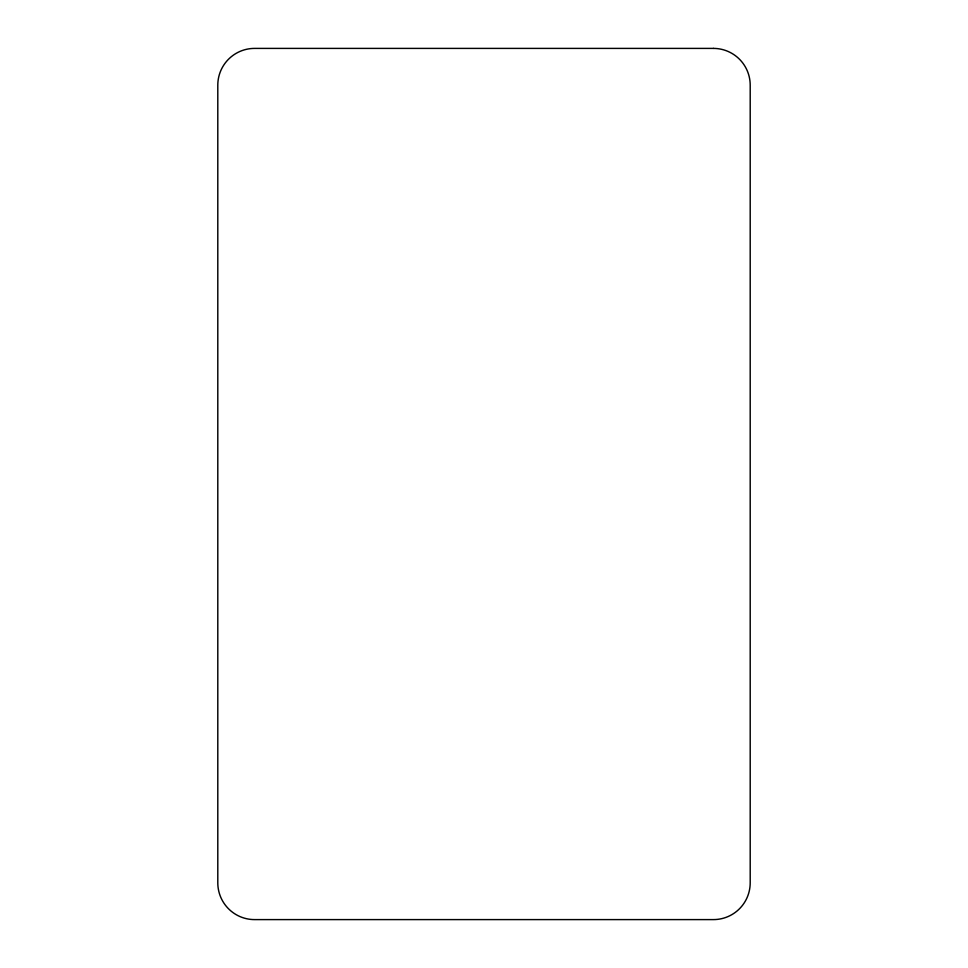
<?xml version="1.0" encoding="UTF-8"?>
<svg xmlns="http://www.w3.org/2000/svg" width="968" height="968" viewBox="0 0 968 968"><rect width="100%" height="100%" fill="white"/><g stroke="black" fill="none" stroke-linecap="round" stroke-linejoin="round"><path stroke-width="1.45" d="M713.416 48.4L254.584 48.4A36.784 36.784 0 0 0 217.8 85.184L217.8 882.816A36.784 36.784 0 0 0 254.584 919.6L713.416 919.6A36.784 36.784 0 0 0 750.2 882.816L750.2 85.184A36.784 36.784 0 0 0 713.416 48.4"/></g></svg>
